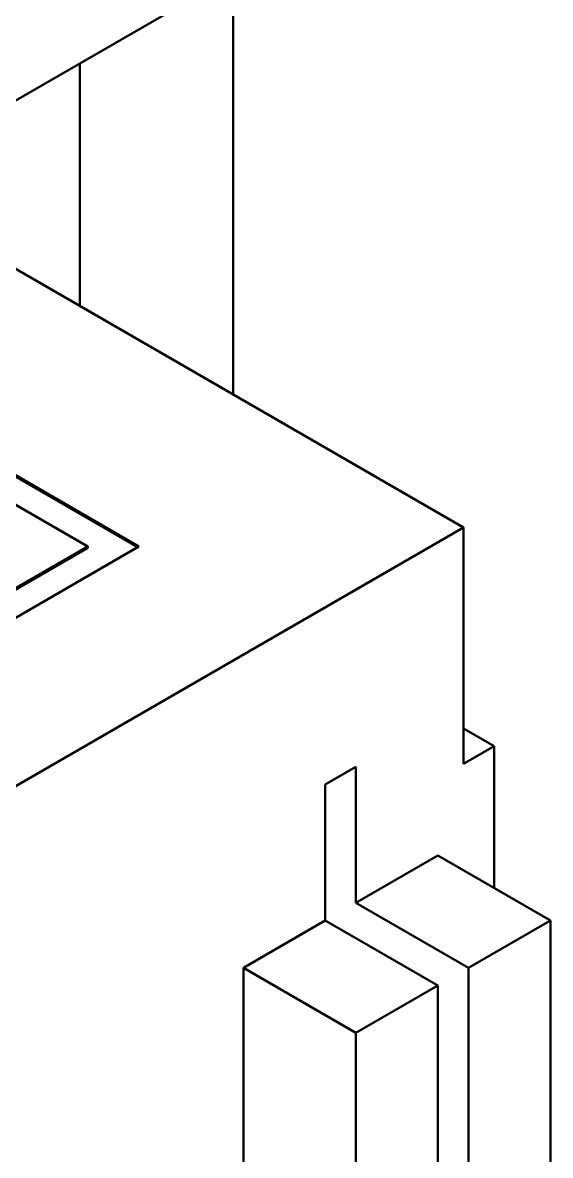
# Model space of a CAD drawing. Header units: millimetres. Extents: x 0 to 841, y 0 to 594.
# Drawn here: x 138.44 to 142.09, y 217.58 to 225.41 of the extents above; entities that cross this region are included whole.
import ezdxf

# ---------------------------------------------------------------- set-up
doc = ezdxf.new("R2010")
doc.units = ezdxf.units.MM
doc.layers.add('Visible (ISO)', color=7, linetype='Continuous', lineweight=50)

msp = doc.modelspace()

# ---------------------------------------------------------------- linework, layer by layer
at = {"layer": 'Visible (ISO)'}
for p, q in [((128.5364, 219.1772), (139.8964, 225.7359)), ((139.8964, 225.7359), (139.8964, 222.8373)), ((138.8357, 225.1235), (138.8357, 223.4497)), ((141.4873, 221.9187), (137.3861, 224.2866)), ((139.2449, 221.7867), (136.1832, 223.5544)), ((139.2379, 221.7826), (136.1832, 223.5463)), ((138.8914, 221.7867), (136.1832, 223.3503)), ((132.7192, 216.8565), (141.4873, 221.9187)), ((141.4873, 220.2857), (141.4873, 221.9187)), ((132.9479, 218.1511), (139.2449, 221.7867)), ((132.9479, 218.3552), (138.8914, 221.7867)), ((132.9479, 218.3471), (138.8914, 221.7785)), ((138.8914, 221.7785), (138.8914, 221.7867)), ((141.4873, 220.5307), (141.6995, 220.4082)), ((141.4873, 220.2857), (141.6995, 220.4082)), ((141.6995, 220.4082), (141.6995, 219.4284)), ((140.7449, 220.2653), (140.5328, 220.1429)), ((140.7449, 219.3264), (140.7449, 220.2653)), ((140.5328, 220.1429), (140.5328, 219.2039)), ((141.3106, 219.653), (140.7449, 219.3264)), ((142.0884, 219.2039), (141.3106, 219.653)), ((141.5227, 218.8773), (140.7449, 219.3264)), ((140.5328, 219.2039), (139.9671, 218.8773)), ((141.3106, 218.7548), (140.5328, 219.2039)), ((142.0884, 219.2039), (141.5227, 218.8773)), ((142.0884, 216.9993), (142.0884, 219.2039)), ((139.9671, 218.8773), (139.9671, 216.6727)), ((140.7449, 218.4282), (139.9671, 218.8773)), ((141.5227, 218.8773), (141.5227, 216.6727)), ((141.3106, 218.7548), (140.7449, 218.4282)), ((141.3106, 216.5503), (141.3106, 218.7548)), ((140.7449, 218.4282), (140.7449, 216.2237))]:
    msp.add_line(p, q, dxfattribs=at)

doc.saveas('drawing.dxf')
